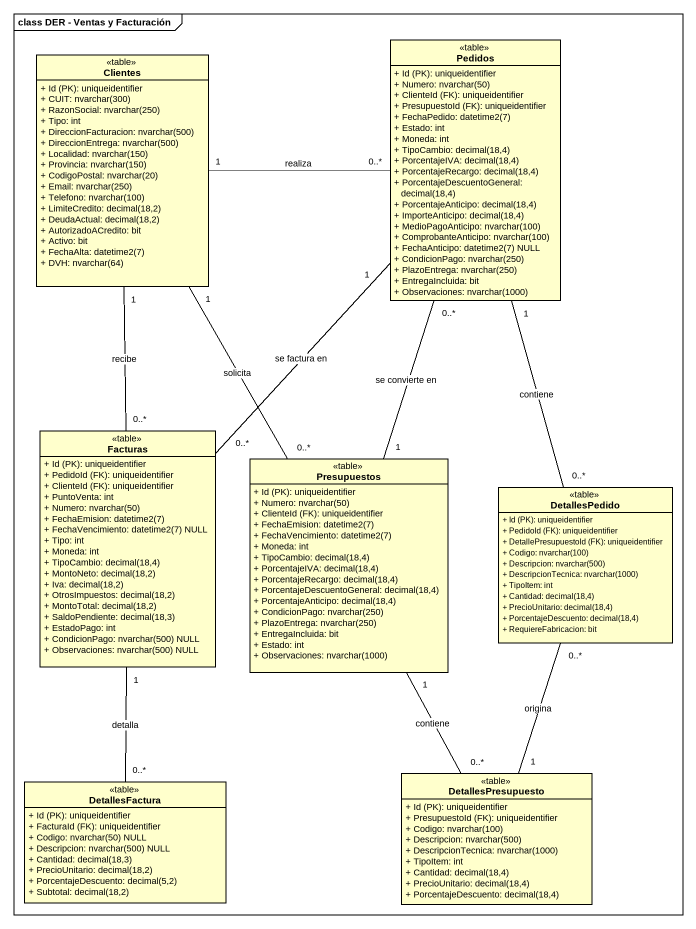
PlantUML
@startuml
mainframe class DER - Ventas y Facturación
hide circle
hide empty members
skinparam classAttributeIconSize 0
class Clientes <<table>> {
  {field} + Id (PK): uniqueidentifier
  {field} + CUIT: nvarchar(300)
  {field} + RazonSocial: nvarchar(250)
  + Tipo: int
  {field} + DireccionFacturacion: nvarchar(500)
  {field} + DireccionEntrega: nvarchar(500)
  {field} + Localidad: nvarchar(150)
  {field} + Provincia: nvarchar(150)
  {field} + CodigoPostal: nvarchar(20)
  {field} + Email: nvarchar(250)
  {field} + Telefono: nvarchar(100)
  {field} + LimiteCredito: decimal(18,2)
  {field} + DeudaActual: decimal(18,2)
  + AutorizadoACredito: bit
  + Activo: bit
  {field} + FechaAlta: datetime2(7)
  {field} + DVH: nvarchar(64)
}
class Pedidos <<table>> {
  {field} + Id (PK): uniqueidentifier
  {field} + Numero: nvarchar(50)
  {field} + ClienteId (FK): uniqueidentifier
  {field} + PresupuestoId (FK): uniqueidentifier
  {field} + FechaPedido: datetime2(7)
  + Estado: int
  + Moneda: int
  {field} + TipoCambio: decimal(18,4)
  {field} + PorcentajeIVA: decimal(18,4)
  {field} + PorcentajeRecargo: decimal(18,4)
  {field} + PorcentajeDescuentoGeneral: decimal(18,4)
  {field} + PorcentajeAnticipo: decimal(18,4)
  {field} + ImporteAnticipo: decimal(18,4)
  {field} + MedioPagoAnticipo: nvarchar(100)
  {field} + ComprobanteAnticipo: nvarchar(100)
  {field} + FechaAnticipo: datetime2(7) NULL
  {field} + CondicionPago: nvarchar(250)
  {field} + PlazoEntrega: nvarchar(250)
  + EntregaIncluida: bit
  {field} + Observaciones: nvarchar(1000)
}
class Facturas <<table>> {
  {field} + Id (PK): uniqueidentifier
  {field} + PedidoId (FK): uniqueidentifier
  {field} + ClienteId (FK): uniqueidentifier
  + PuntoVenta: int
  {field} + Numero: nvarchar(50)
  {field} + FechaEmision: datetime2(7)
  {field} + FechaVencimiento: datetime2(7) NULL
  + Tipo: int
  + Moneda: int
  {field} + TipoCambio: decimal(18,4)
  {field} + MontoNeto: decimal(18,2)
  {field} + Iva: decimal(18,2)
  {field} + OtrosImpuestos: decimal(18,2)
  {field} + MontoTotal: decimal(18,2)
  {field} + SaldoPendiente: decimal(18,3)
  + EstadoPago: int
  {field} + CondicionPago: nvarchar(500) NULL
  {field} + Observaciones: nvarchar(500) NULL
}
class Presupuestos <<table>> {
  {field} + Id (PK): uniqueidentifier
  {field} + Numero: nvarchar(50)
  {field} + ClienteId (FK): uniqueidentifier
  {field} + FechaEmision: datetime2(7)
  {field} + FechaVencimiento: datetime2(7)
  + Moneda: int
  {field} + TipoCambio: decimal(18,4)
  {field} + PorcentajeIVA: decimal(18,4)
  {field} + PorcentajeRecargo: decimal(18,4)
  {field} + PorcentajeDescuentoGeneral: decimal(18,4)
  {field} + PorcentajeAnticipo: decimal(18,4)
  {field} + CondicionPago: nvarchar(250)
  {field} + PlazoEntrega: nvarchar(250)
  + EntregaIncluida: bit
  + Estado: int
  {field} + Observaciones: nvarchar(1000)
}
class DetallesPedido <<table>> {
  {field} + Id (PK): uniqueidentifier
  {field} + PedidoId (FK): uniqueidentifier
  {field} + DetallePresupuestoId (FK): uniqueidentifier
  {field} + Codigo: nvarchar(100)
  {field} + Descripcion: nvarchar(500)
  {field} + DescripcionTecnica: nvarchar(1000)
  + TipoItem: int
  {field} + Cantidad: decimal(18,4)
  {field} + PrecioUnitario: decimal(18,4)
  {field} + PorcentajeDescuento: decimal(18,4)
  + RequiereFabricacion: bit
}
class DetallesFactura <<table>> {
  {field} + Id (PK): uniqueidentifier
  {field} + FacturaId (FK): uniqueidentifier
  {field} + Codigo: nvarchar(50) NULL
  {field} + Descripcion: nvarchar(500) NULL
  {field} + Cantidad: decimal(18,3)
  {field} + PrecioUnitario: decimal(18,2)
  {field} + PorcentajeDescuento: decimal(5,2)
  {field} + Subtotal: decimal(18,2)
}
class DetallesPresupuesto <<table>> {
  {field} + Id (PK): uniqueidentifier
  {field} + PresupuestoId (FK): uniqueidentifier
  {field} + Codigo: nvarchar(100)
  {field} + Descripcion: nvarchar(500)
  {field} + DescripcionTecnica: nvarchar(1000)
  + TipoItem: int
  {field} + Cantidad: decimal(18,4)
  {field} + PrecioUnitario: decimal(18,4)
  {field} + PorcentajeDescuento: decimal(18,4)
}
Pedidos "0..*" -left- "1" Clientes : realiza
Pedidos "0..*" -- "1" Presupuestos : se convierte en
Facturas "0..*" -up- "1" Clientes : recibe
Facturas "0..*" -up- "1" Pedidos : se factura en
Presupuestos "0..*" -up- "1" Clientes : solicita
DetallesPedido "0..*" -up- "1" Pedidos : contiene
DetallesPedido "0..*" -- "1" DetallesPresupuesto : origina
DetallesFactura "0..*" -up- "1" Facturas : detalla
DetallesPresupuesto "0..*" -up- "1" Presupuestos : contiene
@enduml
